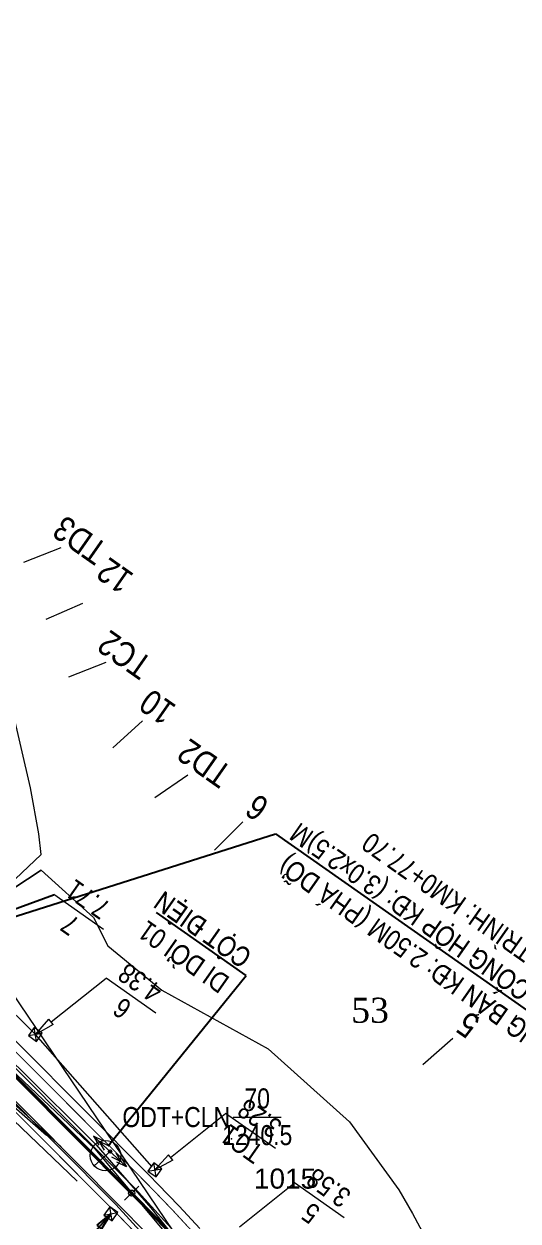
# Model space of a CAD drawing. Header units: metres. Extents: x 550976 to 551305, y 1838772 to 1839026.
# Drawn here: x 551180.4 to 551229.7, y 1838869.5 to 1838988.9 of the extents above; entities that cross this region are included whole.
import ezdxf
from ezdxf.enums import TextEntityAlignment as Align

# ---------------------------------------------------------------- set-up
doc = ezdxf.new("R2010")
doc.units = ezdxf.units.M
doc.header["$MEASUREMENT"] = 0
doc.linetypes.add('DGN Style 2', pattern=[42.176187, 25.305712, -16.870475])
doc.linetypes.add('DGN Style 3', pattern=[59.046661, 42.176187, -16.870475])
for name, color, linetype, lineweight in [('Level 10', 7, 'Continuous', 0), ('Level 13', 7, 'Continuous', 0), ('Level 2', 7, 'Continuous', 0), ('Level 20', 7, 'Continuous', 0), ('Level 22', 7, 'Continuous', 0), ('Level 23', 7, 'Continuous', 0), ('Level 24', 7, 'Continuous', 0), ('Level 31', 7, 'Continuous', 0), ('Level 4', 7, 'Continuous', 0), ('Level 52', 7, 'Continuous', 0), ('Level 64', 230, 'Continuous', 0), ('Level 66', 30, 'Continuous', 0), ('Level 67', 7, 'Continuous', 0), ('Level 70', 4, 'Continuous', 0), ('Level 72', 6, 'Continuous', 0), ('Level 74', 3, 'Continuous', 0), ('Level 75', 3, 'Continuous', 0), ('Level 80', 3, 'Continuous', 0), ('Level 86', 4, 'Continuous', 0), ('Level 89', 2, 'Continuous', 0), ('Level 96', 120, 'Continuous', 0)]:
    doc.layers.add(name, color=color, linetype=linetype, lineweight=lineweight)
doc.styles.add('1-Text', font='vnsimli.shx', dxfattribs={"width": 0.7})
doc.styles.add('3-Ghichu', font='')
doc.styles.add('4-Dim', font='vnsimli.shx', dxfattribs={"width": 0.6})
doc.styles.add('Style-ltypeshp', font='ltypeshp.shx')
doc.styles.add('Style-Vnarial', font='Vnarial.shx')
doc.styles.add('Style-vnarialNarrowI', font='vnarialNarrowI.shx')
doc.styles.add('TimesNewRoman', font='', dxfattribs={"height": 20})
doc.styles.get('3-Ghichu').set_extended_font_data('.VnArial NarrowH')
doc.styles.get('TimesNewRoman').set_extended_font_data('Times New Roman')
doc.linetypes.add('TALUY1DAI2NGANTREN', pattern='A,0,["‚",Style-ltypeshp,S=0.001,R=0,X=0,Y=0.001],0,["‚",Style-ltypeshp,S=0.0005,R=0,X=0,Y=0.0005],0,["‚",Style-ltypeshp,S=0.0005,R=0,X=0,Y=0.0005],0', length=0)
doc.dimstyles.new('D1000', dxfattribs={"dimtxt": 0.002, "dimasz": 0.0015, "dimexe": 0, "dimexo": 0, "dimgap": 0.0009, "dimtad": 1, "dimlfac": 1000, "dimzin": 0, "dimdsep": 46, "dimtxsty": '4-Dim', "dimblk": 'Muiten_PS', "dimcen": 9e-05, "dimclrd": 6, "dimclre": 6, "dimclrt": 2, "dimadec": 0, "dimazin": 2, "dimtfac": 0.347826, "dimtix": 1, "dimtofl": 0, "dimtmove": 0, "dimatfit": 3, "dimldrblk": 'Muiten_PS', "dimfxl": 0, "dimtolj": 1, "dimtzin": 0, "dimarcsym": 0})
doc.dimstyles.new('D500', dxfattribs={"dimscale": 0.5, "dimtxt": 0.002, "dimasz": 0.0015, "dimexe": 0, "dimexo": 0, "dimgap": 0.0008, "dimtad": 1, "dimlfac": 1000, "dimzin": 0, "dimdsep": 46, "dimtxsty": '4-Dim', "dimblk": 'Muiten_PS', "dimcen": 9e-05, "dimclrd": 6, "dimclre": 6, "dimclrt": 2, "dimaunit": 1, "dimadec": 1, "dimazin": 2, "dimtfac": 0.347826, "dimtix": 1, "dimtofl": 0, "dimtmove": 0, "dimatfit": 3, "dimldrblk": 'Muiten_PS', "dimfxl": 0, "dimtolj": 1, "dimtzin": 0, "dimarcsym": 0})
doc.dimstyles.get("Standard").update_dxf_attribs({"dimtxt": 0.002, "dimasz": 0.002, "dimexe": 0, "dimexo": 0, "dimgap": 0.0008, "dimtad": 1, "dimlfac": 1000, "dimzin": 0, "dimdsep": 46, "dimtxsty": '1-Text', "dimblk": 'Muiten_PS', "dimcen": 0.0001, "dimclrd": 6, "dimclre": 6, "dimclrt": 2, "dimaunit": 1, "dimadec": 1, "dimazin": 0, "dimtfac": 1, "dimtix": 1, "dimtofl": 0, "dimtmove": 1, "dimatfit": 3, "dimldrblk": 'Muiten_PS', "dimfxl": 0, "dimtolj": 1, "dimtzin": 0, "dimarcsym": 0})

# ---------------------------------------------------------------- blocks, each defined once
blk = doc.blocks.new('COT DIEN')
at = {"layer": 'Level 66', "color": 6, "ltscale": 0.1, "flags": 128}
for points in [[(-0.123, -0.03), (-0.225, 0), (-0.123, 0.03)], [(-0.225, 0), (0.225, 0)], [(-0.051, -0.03), (-0.153, 0), (-0.051, 0.03)], [(0.051, -0.03), (0.153, 0), (0.051, 0.03)], [(0.123, -0.03), (0.225, 0), (0.123, 0.03)]]:
    blk.add_lwpolyline(points, dxfattribs=at)
at = {"layer": 'Level 66', "color": 6, "ltscale": 0.1}
for radius in [0.017, 0.00454]:
    blk.add_circle((0, 0), radius, dxfattribs=at)
blk = doc.blocks.new('Muiten_PS')
at = {"layer": 'Level 86', "color": 252, "linetype": 'Continuous', "ltscale": 0.1}
blk.add_line((-0.109, 0), (-0.095, 0), dxfattribs=at)
at = {"layer": 'Level 86', "color": 252, "linetype": 'Continuous', "ltscale": 0.1, "flags": 128}
for points in [[(-0.114, -0.022), (0, 0), (-0.114, 0.022)], [(-0.105, -0.009), (-0.105, -0.01)]]:
    blk.add_lwpolyline(points, dxfattribs=at)
for points in [[(-0.107, -0.013), (-0.104, -0.015, 0.248235), (-0.102, -0.016), (-0.028, 0), (-0.102, 0.016, 0.248235), (-0.104, 0.015), (-0.107, 0.013)], [(-0.105, -0.009), (-0.104, -0.011, 0.254651), (-0.102, -0.011), (-0.056, 0), (-0.102, 0.011, 0.254651), (-0.104, 0.011), (-0.105, 0.009)], [(-0.104, -0.005), (-0.102, -0.008, 0.259093), (-0.099, -0.008), (-0.07, 0), (-0.099, 0.008, 0.259093), (-0.102, 0.008), (-0.104, 0.005)], [(-0.104, 0), (-0.099, -0.005, 0.274095), (-0.097, -0.005), (-0.084, 0), (-0.097, 0.005, 0.274095), (-0.099, 0.005), (-0.104, 0)]]:
    blk.add_lwpolyline(points, format="xyb", dxfattribs=at)
at = {"layer": 'Level 86', "color": 252, "linetype": 'Continuous', "ltscale": 0.1}
blk.add_arc((-0.133, 0), 0.0296, 312.23418, 47.76582, dxfattribs=at)
blk = doc.blocks.new('Huongdi')
h = blk.add_hatch()
h.set_pattern_fill('ANSI31', color=252, style=0)
h.set_pattern_definition([(135, (146.729495, -280.011094), (0.0247276145, 0.0247276145), [])])
h.paths.add_polyline_path([(-0.47, 0.211), (-0.295, 0.211), (-0.295, 0.135), (0.295, 0.135), (0.295, 0.211), (0.489, 0.211), (0, 0.464)])
blk.add_line((0.318, 0), (-0.319, 0))
at = {"flags": 128}
blk.add_lwpolyline([(0.318, 0.188), (0.58, 0.188), (0, 0.49), (-0.566, 0.188), (-0.319, 0.188), (-0.319, 0.112), (0.318, 0.112)], close=True, dxfattribs=at)
at = {"color": 9, "flags": 128}
for points in [[(0, 0.464), (-0.47, 0.211), (-0.295, 0.211), (-0.295, 0.135), (0.295, 0.135), (0.295, 0.211), (0.489, 0.211)], [(-0.299, 0.057), (0.299, 0.057), (0.299, 0.02), (-0.299, 0.02)]]:
    blk.add_lwpolyline(points, close=True, dxfattribs=at)
at = {"flags": 128}
blk.add_lwpolyline([(-0.319, 0), (-0.319, 0.077), (0.318, 0.077), (0.318, 0)], dxfattribs=at)
blk = doc.blocks.new('_ClosedBlank')
at = {"color": 0, "linetype": 'ByBlock', "lineweight": -2}
for p, q in [((-0.1, 0.0167), (0, 0)), ((-0.1, 0.0167), (-0.1, -0.0167)), ((0, 0), (-0.1, -0.0167))]:
    blk.add_line(p, q, dxfattribs=at)

msp = doc.modelspace()

# ---------------------------------------------------------------- linework, layer by layer
at = {"layer": 'Level 10', "color": 254, "linetype": 'Continuous', "lineweight": 0, "flags": 128}
msp.add_lwpolyline([(551182.11, 1838904.46), (551187.35, 1838899.74), (551188.75, 1838896.92), (551194.16, 1838892.5), (551204.77, 1838886.64), (551212.88, 1838879.37), (551217.81, 1838872.6), (551219.17, 1838870.21), (551228.05, 1838853.72)], dxfattribs=at)
at = {"layer": 'Level 13', "color": 254, "linetype": 'Continuous', "lineweight": 0}
msp.add_line((551201.273907, 1838879.844138), (551206.073907, 1838879.844138), dxfattribs=at)
msp.add_point((551201.123907, 1838877.664138), dxfattribs=at)
at = {"layer": 'Level 20', "color": 1}
for p, q in [((551180.391752, 1838935.182736), (551184.116138, 1838936.641828)), ((551182.599456, 1838929.487839), (551186.265589, 1838931.087672)), ((551184.867507, 1838923.758168), (551188.591894, 1838925.21726)), ((551189.258338, 1838916.684531), (551192.218512, 1838919.374768)), ((551193.467917, 1838911.725297), (551196.765096, 1838913.989941)), ((551199.411929, 1838906.46218), (551202.245114, 1838909.285841)), ((551220.211702, 1838885.076797), (551223.218603, 1838887.714703))]:
    msp.add_line(p, q, dxfattribs=at)
at = {"layer": 'Level 20', "color": 1, "linetype": 'Continuous', "lineweight": 40, "ltscale": 3, "flags": 128}
msp.add_lwpolyline([(551218.35876, 1838835.408183), (551213.881343, 1838842.949114, 0.0620556301), (551191.144832, 1838872.259151), (551168.739075, 1838894.740469, -0.1029430707), (551156.934611, 1838912.814982), (551152.458859, 1838924.239541, 0.1477922396), (551138.149836, 1838942.418117), (551113.519626, 1838959.650538, 0.2189279929), (551095.426875, 1838962.932271), (551069.838845, 1838956.354343, -0.2248796391), (551051.339595, 1838959.927037), (551027.993448, 1838977.062936, 0.1231401349), (551013.61541, 1838982.941707), (551006.597863, 1838983.952715)], format="xyb", dxfattribs=at)
at = {"layer": 'Level 22', "color": 2, "linetype": 'Continuous', "lineweight": 0}
msp.add_line((551188.987273, 1838876.423196), (551187.416378, 1838874.962867), dxfattribs=at)
at = {"layer": 'Level 22', "color": 2, "linetype": 'Continuous', "lineweight": 0, "flags": 128}
msp.add_lwpolyline([(551215.257, 1838840.044), (551214.266, 1838840.438), (551145.607, 1838941.924), (551059.743, 1838953.759), (551006.578, 1838983.964), (551008.768, 1838987.987)], dxfattribs=at)
at = {"layer": 'Level 22', "color": 30, "linetype": 'DGN Style 3', "lineweight": 0, "flags": 128}
for points in [[(551100.36, 1838964.94), (551103.8, 1838965.37), (551110.34, 1838965.16), (551116.31, 1838963.47), (551120.41, 1838961.53), (551125.8, 1838957.77), (551132.17, 1838952.78), (551139.25, 1838948.33), (551141.99, 1838946.84), (551144.68, 1838944.79), (551146.6, 1838942.38), (551150.48, 1838933.08), (551150.48, 1838933.08), (551155.36, 1838921.04), (551156.88, 1838914.84), (551157.83, 1838908.77), (551161.58, 1838901.86), (551163.55, 1838899.19), (551168.94, 1838894.16), (551187.47, 1838876.69), (551198, 1838864.12), (551207.19, 1838852), (551213.21, 1838844.17), (551216.24, 1838841.09), (551222.28, 1838844.1), (551222.28, 1838844.1), (551260.88, 1838863.36), (551303.89, 1838885.27), (551303.11, 1838887.97)], [(551000, 1838859.19), (551005.08, 1838856.32), (551019.43, 1838848.92), (551023.83, 1838846.81), (551041.31, 1838839.14), (551046.58, 1838836.83), (551062.45, 1838833.66), (551074.19, 1838831.66), (551078.24, 1838830.64), (551081.41, 1838829.13), (551089.3, 1838821.38), (551097.43, 1838811.9), (551105.67, 1838800.15), (551111.12, 1838791.84), (551113.6, 1838791.03), (551116.27, 1838790.81), (551124.14, 1838795.17), (551162.54, 1838814.39), (551212.16, 1838839.07), (551210.88, 1838841.76), (551201.62, 1838856.28), (551196.63, 1838862.95), (551186.06, 1838875.12), (551169.67, 1838889.98), (551161.82, 1838897.16), (551159.12, 1838901.28), (551156.08, 1838906.76), (551154.89, 1838909.88), (551154.32, 1838914.43), (551152.88, 1838920.42), (551148.22, 1838932.18), (551143.79, 1838942.21), (551141.03, 1838944.58), (551138.36, 1838946.34), (551133.88, 1838948.39), (551130.63, 1838950.74), (551124.53, 1838955.45), (551115.63, 1838960.98), (551110, 1838962.64), (551104.64, 1838962.93), (551100.92, 1838962.47)]]:
    msp.add_lwpolyline(points, dxfattribs=at)
at = {"layer": 'Level 22', "color": 2, "linetype": 'Continuous', "lineweight": 0}
msp.add_circle((551188.529644, 1838875.997777), 1.52, dxfattribs=at)
at = {"layer": 'Level 23', "color": 30, "linetype": 'Continuous', "lineweight": 0}
msp.add_line((551182.63, 1838878), (551168.01, 1838890.85), dxfattribs=at)
at = {"layer": 'Level 23', "color": 30, "linetype": 'Continuous', "lineweight": 0, "flags": 128}
msp.add_lwpolyline([(551169.47, 1838893.98), (551179.9, 1838884.71), (551187.59, 1838877.08), (551193.06, 1838870.78), (551198.01, 1838864.54), (551203.28, 1838857.6), (551213.44, 1838844.39), (551227.59, 1838853.5)], dxfattribs=at)
at = {"layer": 'Level 24', "color": 3, "flags": 128}
msp.add_lwpolyline([(551192.787257, 1838868.050218), (551190.732241, 1838870.187474), (551189.905314, 1838871.023799), (551176.923528, 1838884.049364)], dxfattribs=at)
at = {"layer": 'Level 31', "color": 3, "linetype": 'Continuous', "lineweight": 0, "flags": 128}
for points in [[(551169.47, 1838893.98), (551176.53, 1838900.82), (551182.11, 1838904.46)], [(551182.11, 1838904.46), (551176.53, 1838900.82), (551169.47, 1838893.98)]]:
    msp.add_lwpolyline(points, dxfattribs=at)
at = {"layer": 'Level 52', "color": 1, "linetype": 'DGN Style 2', "lineweight": 0, "flags": 128}
msp.add_lwpolyline([(551219.3269, 1838842.6413), (551216.031, 1838844.2255), (551216.0965, 1838844.1993), (551212.8979, 1838849.4623), (551210.2726, 1838853.3728), (551206.0322, 1838860.3219), (551200.3475, 1838867.6502), (551193.4675, 1838874.5696), (551181.5469, 1838888.091), (551173.553, 1838895.9583), (551175.4096, 1838899.0962), (551170.1636, 1838902.5731), (551168.164, 1838901.3355), (551165.05, 1838905.2231), (551160.6301, 1838913.0087), (551158.6108, 1838917.205), (551155.6988, 1838925.5089), (551154.3966, 1838928.4978), (551151.4275, 1838933.4943), (551149.2043, 1838936.4386), (551145.2409, 1838942.0158), (551118.3652, 1838961.8229), (551109.4114, 1838965.8357), (551105.5522, 1838966.8614), (551099.019, 1838968.0695), (551093.5396, 1838967.1622), (551068.7175, 1838960.7164), (551061.0483, 1838960.5384), (551053.747, 1838963.2069), (551030.0992, 1838980.0849), (551026.2921, 1838982.4782), (551022.5629, 1838984.318), (551021.3668, 1838984.7819), (551017.9012, 1838984.7491), (551009.8483, 1838986.2448), (551006.8089, 1838988.8658), (551008.3517, 1838983.7), (551008.4928, 1838979.073), (551009.717, 1838980.5066), (551013.2014, 1838980.0381), (551020.2242, 1838978.5507), (551026.5142, 1838975.0476), (551037.9997, 1838966.6182), (551049.7388, 1838957.7461), (551053.3839, 1838955.5727), (551059.5817, 1838953.1713), (551064.0769, 1838952.9907), (551067.2366, 1838952.8274), (551070.5858, 1838953.4488), (551075.2334, 1838955.1598), (551075.6195, 1838953.6581), (551080.5629, 1838954.2106), (551096.4887, 1838957.8196), (551099.7227, 1838958.2031), (551104.0088, 1838958.7086), (551106.6999, 1838958.1167), (551110.95, 1838955.9777), (551109.0225, 1838951.6915), (551138.4312, 1838933.4638), (551140.9483, 1838934.3098), (551145.8928, 1838929.8767), (551149.8694, 1838923.2231), (551154.4587, 1838910.7054), (551156.1764, 1838905.9541), (551158.9173, 1838901.2201), (551163.8126, 1838894.3269), (551162.0606, 1838890.3468), (551167.4408, 1838886.7812), (551175.7997, 1838882.9293), (551189.0696, 1838870.1962), (551195.7806, 1838863.6438), (551201.3352, 1838856.6995), (551205.8393, 1838850.3041), (551211.4503, 1838841.9142), (551210.7922, 1838838.4064), (551219.3269, 1838842.6413)], dxfattribs=at)
at = {"layer": 'Level 64', "color": 252, "linetype": 'TALUY1DAI2NGANTREN', "ltscale": 700}
msp.add_lwpolyline([(551174.962236, 1838899.392462), (551176.934007, 1838901.136187), (551182.099702, 1838906.032939), (551181.868023, 1838908.084115), (551181.051931, 1838912.676344), (551178.135564, 1838925.1746), (551171.708497, 1838933.641496), (551160.131457, 1838944.836301), (551153.584423, 1838950.933841), (551144.59748, 1838951.876485), (551140.45116, 1838953.232116), (551136.299676, 1838955.534932)], dxfattribs=at)
at = {"layer": 'Level 67', "color": 62, "linetype": 'Continuous', "ltscale": 5, "flags": 128}
for points in [[(551172.972521, 1838890.494239), (551179.521049, 1838884.740896), (551191.479563, 1838872.725162), (551198.031152, 1838865.538264), (551202.510357, 1838859.796396), (551207.942084, 1838851.737832), (551215.646735, 1838841.094319)], [(551212.345485, 1838840.277247), (551206.210231, 1838850.46379), (551200.496574, 1838858.314951), (551196.06117, 1838863.999053), (551189.570637, 1838871.110851), (551177.72573, 1838883.001117), (551171.494027, 1838888.787226)]]:
    msp.add_lwpolyline(points, dxfattribs=at)
at = {"layer": 'Level 72'}
msp.add_line((551190.436535, 1838871.553235), (551191.853128, 1838872.965066), dxfattribs=at)
at = {"layer": 'Level 74'}
msp.add_circle((551191.144832, 1838872.259151), 0.3, dxfattribs=at)
msp.add_point((551191.144832, 1838872.259151), dxfattribs=at)
at = {"layer": 'Level 75'}
msp.add_line((551191.144832, 1838872.259151), (551204.338972, 1838859.020515), dxfattribs=at)
at = {"layer": 'Level 80', "color": 5, "flags": 128}
msp.add_lwpolyline([(551197.949662, 1838868.724772), (551195.880125, 1838870.965123), (551193.766203, 1838873.163643), (551192.915572, 1838874.023939), (551179.933787, 1838887.049504), (551174.039393, 1838892.963777), (551171.921646, 1838895.088665), (551171.399269, 1838895.612804), (551170.509815, 1838896.505257), (551169.843618, 1838897.186439), (551169.620054, 1838897.42089), (551168.907147, 1838898.189153), (551168.066711, 1838899.137566), (551167.923799, 1838899.303704), (551166.126878, 1838901.526222), (551164.458616, 1838903.846872), (551163.999659, 1838904.537161), (551162.924358, 1838906.258213), (551161.814808, 1838908.213833), (551161.529024, 1838908.752517), (551160.277085, 1838911.32179), (551160.21378, 1838911.471836)], dxfattribs=at)
at = {"layer": 'Level 80', "color": 5, "const_width": 0.1, "flags": 128}
msp.add_lwpolyline([(551192.241457, 1838867.535823), (551190.196836, 1838869.662268), (551189.374092, 1838870.494362), (551176.392306, 1838883.519927), (551170.497912, 1838889.4342), (551168.380166, 1838891.559088), (551167.857788, 1838892.083227), (551166.968335, 1838892.97568), (551166.236154, 1838893.72433), (551165.990447, 1838893.982001), (551165.20693, 1838894.826357), (551164.283253, 1838895.868706), (551164.126187, 1838896.051298), (551162.15129, 1838898.493946), (551160.317795, 1838901.044444), (551159.813381, 1838901.803103), (551158.631577, 1838903.694616), (551157.412131, 1838905.843931), (551157.098042, 1838906.435969), (551155.722105, 1838909.259715), (551155.210254, 1838910.472907)], dxfattribs=at)
at = {"layer": 'Level 80', "const_width": 0.1, "flags": 128}
msp.add_lwpolyline([(551197.393685, 1838868.221394), (551195.334325, 1838870.450728), (551193.230798, 1838872.638436), (551192.38435, 1838873.494503), (551179.402565, 1838886.520068)], dxfattribs=at)
at = {"layer": 'Level 96', "flags": 128}
for points in [[(551175.412895, 1838899.101767), (551183.357451, 1838902.024032)], [(551183.092682, 1838889.333381), (551188.585534, 1838893.706245)], [(551181.650137, 1838887.391241), (551181.405808, 1838888.784189)], [(551180.831499, 1838887.96555), (551182.224446, 1838888.20988)], [(551195.032176, 1838875.815299), (551200.525028, 1838880.188164)], [(551192.770993, 1838874.447468), (551194.163941, 1838874.691798)], [(551193.589632, 1838873.873159), (551193.345302, 1838875.266107)], [(551201.912179, 1838868.895889), (551207.405031, 1838873.268752)], [(551189.19443, 1838869.497076), (551188.9501, 1838870.890023)], [(551189.072265, 1838870.19355), (551183.354763, 1838863.760842)], [(551188.375791, 1838870.071385), (551189.768739, 1838870.315714)]]:
    msp.add_lwpolyline(points, dxfattribs=at)
at = {"layer": 'Level 96', "color": 4, "flags": 128}
for points in [[(551188.329745, 1838898.535762), (551183.357451, 1838902.024032)], [(551193.557827, 1838890.217975), (551188.585534, 1838893.706245)], [(551205.497322, 1838876.699894), (551200.525028, 1838880.188164)], [(551212.377325, 1838869.780482), (551207.405031, 1838873.268752)]]:
    msp.add_lwpolyline(points, dxfattribs=at)
at = {"layer": 'Level 96', "flags": 128}
for points in [[(551182.224446, 1838888.20988), (551181.405808, 1838888.784189), (551180.831499, 1838887.96555), (551181.650137, 1838887.391241)], [(551194.163941, 1838874.691798), (551193.345302, 1838875.266107), (551192.770993, 1838874.447468), (551193.589632, 1838873.873159)], [(551189.768739, 1838870.315714), (551188.9501, 1838870.890023), (551188.375791, 1838870.071385), (551189.19443, 1838869.497076)]]:
    msp.add_lwpolyline(points, close=True, dxfattribs=at)

# ---------------------------------------------------------------- block references
at = {"extrusion": (0, 0, -1), "xscale": 4.70954691917617, "yscale": 4.709546917158042, "zscale": 4.709546918167105, "rotation": 55.88430181618458}
msp.add_blockref('Huongdi', (-551177.169367, 1838927.104989), dxfattribs=at)
at = {"layer": 'Level 64', "linetype": 'Continuous', "xscale": 10, "yscale": 9.999999999999998, "zscale": 9.999999999999996, "rotation": 136.9342337004337}
msp.add_blockref('COT DIEN', (551188.985931, 1838876.40708), dxfattribs=at)
at = {"layer": 'Level 96', "xscale": 19.9999999999924, "yscale": 19.99999999999241, "zscale": 19.9999999999924, "rotation": 218.5233265659632}
for p in [(551181.527972, 1838888.087715), (551193.467467, 1838874.569633)]:
    msp.add_blockref('_ClosedBlank', p, dxfattribs=at)

# ---------------------------------------------------------------- texts
at = {"layer": 'Level 13', "color": 254, "linetype": 'Continuous', "lineweight": 0, "style": 'Style-vnarialNarrowI'}
msp.add_text('70', height=1.99998, dxfattribs=at).set_placement((551203.679764, 1838880.704138), align=Align.CENTER)
at = {"layer": 'Level 2', "color": 2, "linetype": 'Continuous', "lineweight": 0, "style": 'TimesNewRoman'}
msp.add_text('53', height=2.5, dxfattribs=at).set_placement((551214.947121, 1838890.499226), align=Align.MIDDLE_CENTER)
at = {"layer": 'Level 2', "color": 254, "linetype": 'Continuous', "lineweight": 0, "style": 'Style-vnarialNarrowI'}
msp.add_text('ODT+CLN', height=1.99998, dxfattribs=at).set_placement((551200.976691, 1838879.844128), align=Align.MIDDLE_RIGHT)
at = {"layer": 'Level 20', "color": 1, "style": '3-Ghichu'}
for s, p in [('TD3', (551185.97833, 1838937.371374)), ('12', (551189.463098, 1838933.832509)), ('TC2', (551190.454087, 1838925.946806)), ('10', (551193.698598, 1838920.719886)), ('TD2', (551198.413685, 1838915.122263)), ('6', (551203.661706, 1838910.697672)), ('5', (551224.722053, 1838889.033656))]:
    msp.add_text(s, height=2.5, rotation=144.94874653, dxfattribs=at).set_placement(p, align=Align.MIDDLE_CENTER)
at = {"layer": 'Level 24', "color": 2, "char_height": 2, "width": 4.44169188, "attachment_point": 5, "rotation": 144.94874653, "style": '3-Ghichu'}
for s, insert in [('7.71', (551186.760992, 1838901.55258)), ('4.38', (551191.989075, 1838893.234793)), ('3.28', (551203.928569, 1838879.716711)), ('3.58', (551210.808572, 1838872.7973))]:
    msp.add_mtext(s, dxfattribs=dict(at, insert=insert))
at = {"layer": 'Level 24', "color": 3, "char_height": 2, "width": 4.44169188, "attachment_point": 5, "rotation": 144.94874653, "style": '3-Ghichu'}
for s, insert in [('7', (551184.977843, 1838899.010821)), ('6', (551190.205926, 1838890.693034)), ('tc1', (551202.14542, 1838877.174952)), ('5', (551209.025423, 1838870.255541))]:
    msp.add_mtext(s, dxfattribs=dict(at, insert=insert))
at = {"layer": 'Level 4', "color": 254, "linetype": 'Continuous', "lineweight": 0, "style": 'Style-vnarialNarrowI'}
msp.add_text('1240.5', height=1.99998, dxfattribs=at).set_placement((551203.680567, 1838879.044118), align=Align.TOP_CENTER)
at = {"layer": 'Level 52', "color": 2, "linetype": 'DGN Style 2', "style": 'Style-Vnarial'}
msp.add_text('1015', height=2, dxfattribs=at).set_placement((551206.456075, 1838873.705021), align=Align.MIDDLE_CENTER)
at = {"layer": 'Level 70', "insert": (551222.208272, 1838898.061962), "char_height": 2, "attachment_point": 5, "rotation": 144.94874653, "style": '3-Ghichu'}
msp.add_mtext('Cèng B¶N k®: 2.50M (PH¸ dì)\\Ptkmíi cèng hép k®: (3.0\\f.VnArial Narrow|b0|i0|c0|p39;x\\f.VnArial NarrowH|b0|i0|c0|p39;2.5)m\\PLý TR×NH: KM0+77.70', dxfattribs=at)
at = {"layer": 'Level 89', "insert": (551197.422477, 1838897.380772), "char_height": 2, "attachment_point": 5, "rotation": 144.94874653, "style": '3-Ghichu'}
msp.add_mtext('di dêi 01\\Pcét ®iÖn', dxfattribs=at)

# ---------------------------------------------------------------- leaders
at = {"layer": 'Level 64', "color": 6, "linetype": 'Continuous'}
msp.add_leader([(551168.531172, 1838896.389223), (551205.496631, 1838908.090858), (551235.874653, 1838886.779414)], dimstyle='D1000', override={"dimtxt": 2, "dimasz": 2, "dimgap": 0.9, "dimtad": 0, "dimclrd": 0}, dxfattribs=at)
at = {"layer": 'Level 89', "color": 6}
msp.add_leader([(551188.814934, 1838876.977542), (551202.587998, 1838893.957751), (551193.627426, 1838900.243964)], dimstyle='Standard', override={"dimtxt": 2, "dimasz": 2, "dimgap": 0.8, "dimtad": 0, "dimclrd": 0}, dxfattribs=at)
at = {"layer": 'Level 96', "color": 6}
for points in [[(551175.409582, 1838899.096167), (551183.339014, 1838901.997752)], [(551189.072265, 1838870.19355), (551183.354763, 1838863.760842)]]:
    msp.add_leader(points, dimstyle='D500', override={"dimtxt": 2, "dimasz": 3.5, "dimgap": 0.8, "dimtad": 0, "dimclrd": 0, "dimldrblk": 'ClosedBlank'}, dxfattribs=at)

doc.saveas('drawing.dxf')
